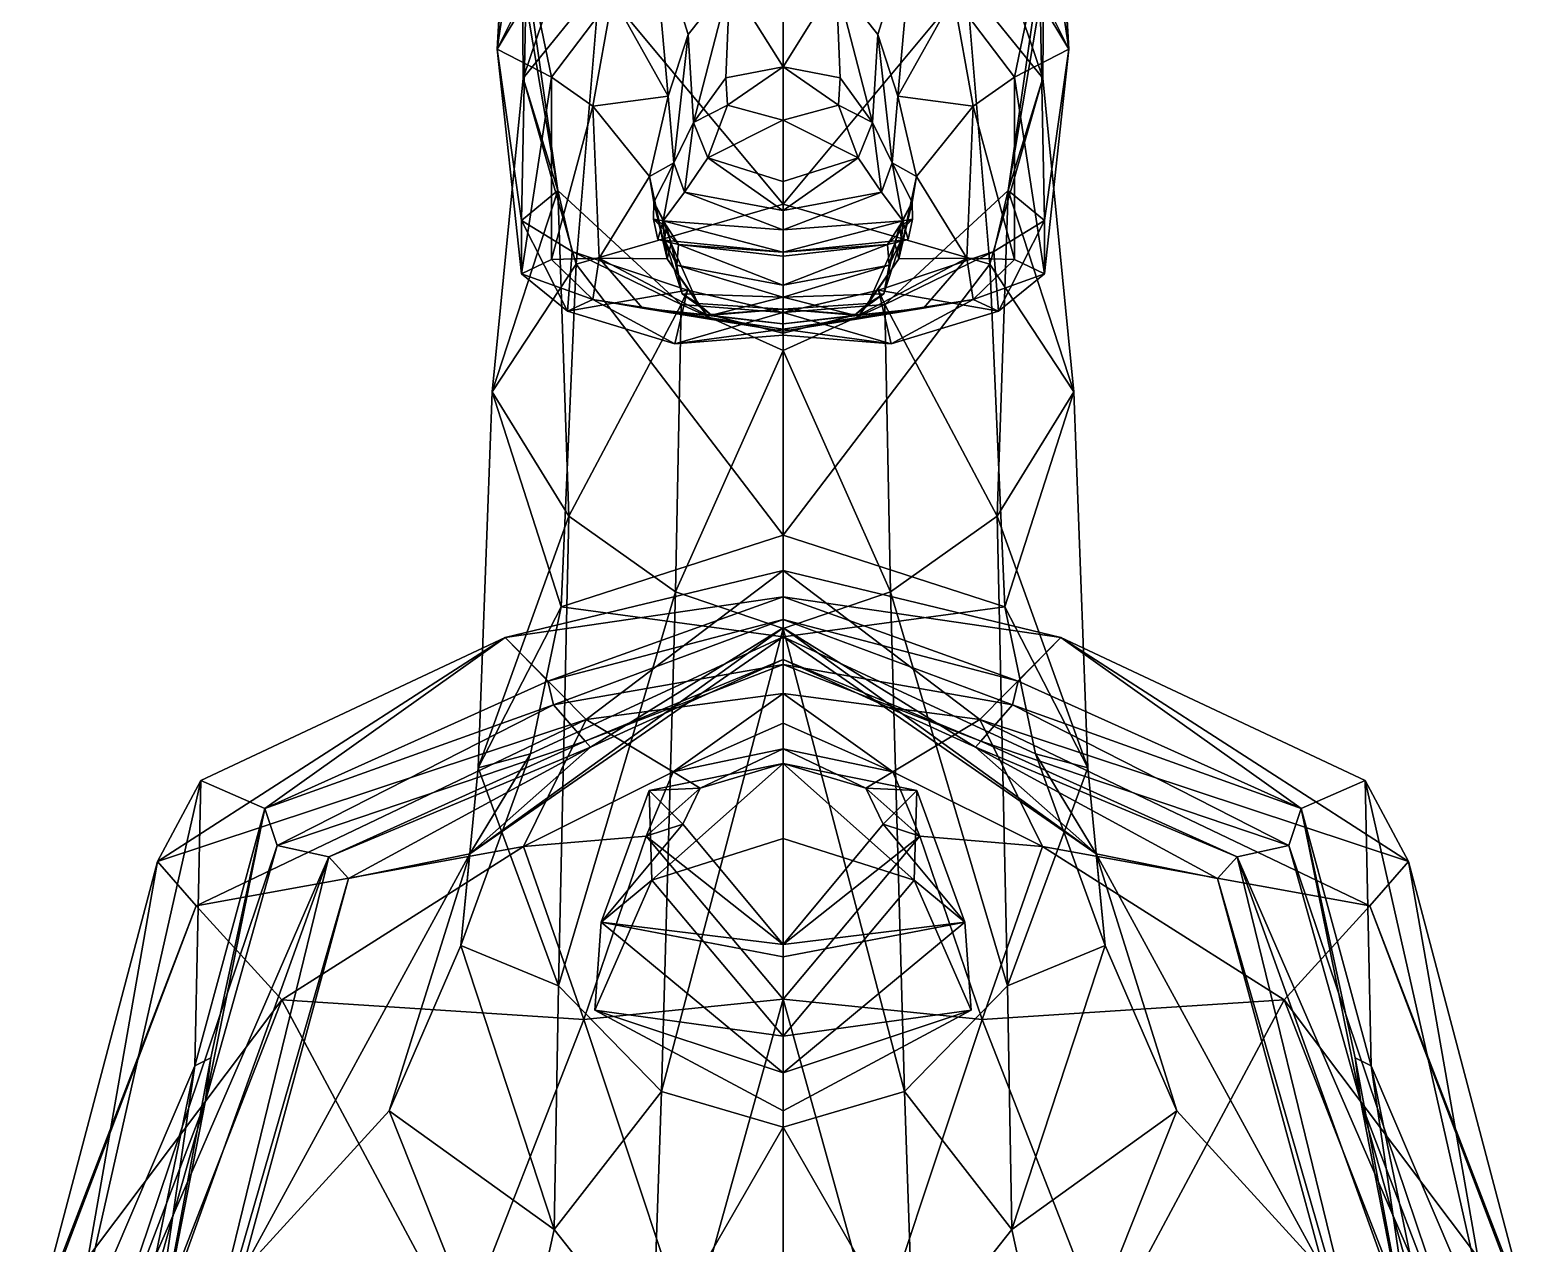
# Model space of a CAD drawing. Header units: centimetres. Extents: x -1.18 to 1.18, y 0 to 6.83.
# Drawn here: x -0.895 to 0.895, y 3.415 to 4.857 of the extents above; entities that cross this region are included whole.
import ezdxf

# ---------------------------------------------------------------- set-up
doc = ezdxf.new("R2010")
doc.units = ezdxf.units.CM
doc.header["$MEASUREMENT"] = 0

msp = doc.modelspace()

# ---------------------------------------------------------------- meshes
at = {"color": 251, "true_color": 0x666666}
mesh = msp.add_polyface(dxfattribs=at)
corners = [(-0.2752, 4.5846, 3.1889), (-0.3107, 4.5677, 2.9935), (-0.2749, 4.8011, 3.195), (-0.3398, 4.8347, 3.0118), (-0.0892, 4.7056, 3.8499), (-0.1062, 4.7472, 3.7546), (-0.0661, 4.7679, 3.8434), (-0.0679, 4.8004, 3.8148), (0, 5.0258, 2.2314), (-0.2181, 4.912, 2.3026), (0, 4.6503, 2.0248), (-0.2457, 4.579, 2.1135), (-0.3086, 4.7999, 2.5149), (-0.2674, 4.6664, 2.6465), (-0.3456, 4.4273, 2.319), (-0.2989, 4.9164, 3.1244), (-0.2026, 4.8973, 3.286), (-0.3057, 4.8913, 2.7773), (-0.3107, 4.6309, 2.7835), (-0.1171, 4.6648, 3.8193), (-0.0001, 4.6429, 3.8924), (-0.0001, 4.6774, 3.9106), (-0.1534, 4.6528, 3.6504), (-0.1298, 4.6994, 3.713), (-0.1424, 4.6306, 3.8032), (-0.2261, 4.7666, 3.3366), (-0.1552, 4.9871, 3.3375), (-0.1366, 4.7785, 3.5243), (-0.1125, 4.8518, 3.554), (-0.063, 4.9146, 3.5737), (-0.2184, 4.5862, 3.3041), (-0.2505, 4.5941, 2.7686), (-0.3099, 4.9629, 2.6738), (-0.2068, 5.1006, 2.4952), (-0.1586, 4.6832, 3.5407), (-0.0001, 4.6197, 3.8771), (0, 4.8137, 3.8216), (-0.0001, 4.9318, 3.5796), (-0.0001, 4.7501, 3.9011), (-0.1489, 4.6084, 3.796), (-0.1538, 4.6324, 3.6657), (-0.1385, 4.6245, 3.6523), (-0.1433, 4.6338, 3.6326), (-0.1409, 4.6085, 3.647), (-0.1433, 4.6338, 3.6326), (-0.1385, 4.6245, 3.6523), (-0.1376, 4.5854, 3.5152), (-0.312, 5.022, 2.7871), (-0.2886, 4.9432, 3.1596), (-0.211, 4.9887, 3.2343), (-0.3223, 4.9983, 3.0756), (-0.33, 5.0023, 2.9785), (-0.329, 4.9889, 3.0385)]
mesh.append_faces([[corners[k] for k in face] for face in [(0, 1, 2), (2, 1, 3), (4, 5, 6), (6, 5, 7), (8, 9, 10), (10, 9, 11), (9, 12, 11), (12, 13, 14), (3, 15, 2), (2, 15, 16), (17, 3, 18), (18, 3, 1), (19, 4, 20), (20, 4, 21), (22, 23, 24), (24, 23, 19), (23, 5, 19), (19, 5, 4), (16, 25, 2), (16, 26, 27), (27, 26, 28), (28, 26, 29), (30, 0, 25), (25, 0, 2), (17, 18, 13), (13, 18, 31), (12, 32, 13), (9, 33, 12), (12, 33, 32), (25, 34, 30), (24, 19, 35), (35, 19, 20), (22, 34, 23), (23, 34, 27), (5, 23, 28), (28, 23, 27), (28, 29, 5), (5, 29, 7), (7, 29, 36), (36, 29, 37), (38, 6, 36), (36, 6, 7), (21, 4, 38), (38, 4, 6), (39, 40, 24), (24, 40, 22), (40, 41, 22), (22, 41, 42), (43, 44, 45), (34, 22, 46), (22, 44, 46), (34, 25, 27), (27, 25, 16), (47, 3, 17), (32, 17, 13), (48, 49, 15), (15, 49, 16), (15, 50, 48), (51, 52, 3), (3, 52, 15), (47, 51, 3)]], dxfattribs={"color": 251})
mesh = msp.add_polyface(dxfattribs=at)
corners = [(0.2752, 4.5846, 3.1889), (0.3107, 4.5677, 2.9935), (0.2749, 4.8011, 3.195), (0.3398, 4.8347, 3.0118), (0.0892, 4.7056, 3.8499), (0.1062, 4.7472, 3.7546), (0.0661, 4.7679, 3.8434), (0.0679, 4.8004, 3.8148), (0, 5.0258, 2.2314), (0.2181, 4.912, 2.3026), (0, 4.6503, 2.0248), (0.2457, 4.579, 2.1135), (0.3086, 4.7999, 2.5149), (0.2674, 4.6664, 2.6465), (0.3456, 4.4273, 2.319), (0.2989, 4.9164, 3.1244), (0.2026, 4.8973, 3.286), (0.3057, 4.8913, 2.7773), (0.3107, 4.6309, 2.7835), (0.1171, 4.6648, 3.8193), (0.0001, 4.6429, 3.8924), (0.0001, 4.6774, 3.9106), (0.1534, 4.6528, 3.6504), (0.1298, 4.6994, 3.713), (0.1424, 4.6306, 3.8032), (0.2261, 4.7666, 3.3366), (0.1552, 4.9871, 3.3375), (0.1366, 4.7785, 3.5243), (0.1125, 4.8518, 3.554), (0.063, 4.9146, 3.5737), (0.2184, 4.5862, 3.3041), (0.2505, 4.5941, 2.7686), (0.3099, 4.9629, 2.6738), (0.2068, 5.1006, 2.4952), (0.1586, 4.6832, 3.5407), (0.0001, 4.6197, 3.8771), (0, 4.8137, 3.8216), (0.0001, 4.9318, 3.5796), (0.0001, 4.7501, 3.9011), (0.1489, 4.6084, 3.796), (0.1538, 4.6324, 3.6657), (0.1385, 4.6245, 3.6523), (0.1433, 4.6338, 3.6326), (0.1409, 4.6085, 3.647), (0.1433, 4.6338, 3.6326), (0.1385, 4.6245, 3.6523), (0.1376, 4.5854, 3.5152), (0.312, 5.022, 2.7871), (0.2886, 4.9432, 3.1596), (0.211, 4.9887, 3.2343), (0.3223, 4.9983, 3.0756), (0.33, 5.0023, 2.9785), (0.329, 4.9889, 3.0385)]
mesh.append_faces([[corners[k] for k in face] for face in [(0, 1, 2), (2, 1, 3), (4, 5, 6), (6, 5, 7), (8, 9, 10), (10, 9, 11), (9, 12, 11), (12, 13, 14), (3, 15, 2), (2, 15, 16), (17, 3, 18), (18, 3, 1), (19, 4, 20), (20, 4, 21), (22, 23, 24), (24, 23, 19), (23, 5, 19), (19, 5, 4), (16, 25, 2), (16, 26, 27), (27, 26, 28), (28, 26, 29), (30, 0, 25), (25, 0, 2), (17, 18, 13), (13, 18, 31), (12, 32, 13), (9, 33, 12), (12, 33, 32), (25, 34, 30), (24, 19, 35), (35, 19, 20), (22, 34, 23), (23, 34, 27), (5, 23, 28), (28, 23, 27), (28, 29, 5), (5, 29, 7), (7, 29, 36), (36, 29, 37), (38, 6, 36), (36, 6, 7), (21, 4, 38), (38, 4, 6), (39, 40, 24), (24, 40, 22), (40, 41, 22), (22, 41, 42), (43, 44, 45), (34, 22, 46), (22, 44, 46), (34, 25, 27), (27, 25, 16), (47, 3, 17), (32, 17, 13), (48, 49, 15), (15, 49, 16), (15, 50, 48), (51, 52, 3), (3, 52, 15), (47, 51, 3)]], dxfattribs={"color": 251})
mesh = msp.add_polyface(dxfattribs=at)
corners = [(-0.0001, 4.5887, 3.8529), (-0.1241, 4.6025, 3.7917), (-0.0001, 4.5935, 3.8696), (-0.1489, 4.6084, 3.796), (-0.0001, 4.4948, 3.0237), (-0.1286, 4.4843, 2.9998), (-0.0001, 4.5018, 3.1687), (-0.1011, 4.5323, 3.645), (-0.0848, 4.5184, 3.7385), (-0.0001, 4.5256, 3.6352), (-0.0001, 4.4969, 3.7612), (-0.1385, 4.6245, 3.6523), (-0.1538, 4.6324, 3.6657), (-0.0002, 4.5217, 2.7792), (-0.1135, 4.5481, 2.7615), (-0.2457, 4.579, 2.1135), (-0.3086, 4.7999, 2.5149), (-0.3456, 4.4273, 2.319), (-0.2674, 4.6664, 2.6465), (-0.2545, 4.2796, 2.485), (-0.1209, 4.5311, 2.7178), (0, 4.4764, 2.7237), (-0.1278, 4.1897, 2.5966), (0, 4.146, 2.6501), (-0.1328, 4.6036, 3.6223), (-0.1409, 4.6085, 3.647), (-0.12, 4.5438, 3.7395), (-0.1262, 4.5778, 3.7749), (-0.0001, 4.5397, 3.8152), (-0.0001, 4.5542, 3.8382), (-0.1385, 4.6245, 3.6523), (-0.1241, 4.6025, 3.7917), (-0.0001, 4.5887, 3.8529), (-0.0001, 4.4994, 3.238), (-0.1669, 4.5269, 3.2845), (-0.0001, 4.5081, 3.48), (-0.091, 4.5189, 3.48), (-0.2259, 4.537, 3.1717), (-0.2505, 4.5941, 2.7686), (-0.3107, 4.6309, 2.7835), (-0.2559, 4.5234, 2.9812), (-0.3107, 4.5677, 2.9935), (-0.2752, 4.5846, 3.1889), (-0.2184, 4.5862, 3.3041), (-0.1586, 4.6832, 3.5407), (-0.1376, 4.5854, 3.5152), (-0.1424, 4.6306, 3.8032), (-0.0001, 4.6197, 3.8771), (-0.1433, 4.6338, 3.6326), (0, 4.6503, 2.0248), (0, 4.2571, 1.7514), (-0.2637, 4.1719, 1.8371), (-0.3621, 3.9807, 2.056)]
mesh.append_faces([[corners[k] for k in face] for face in [(0, 1, 2), (2, 1, 3), (4, 5, 6), (7, 8, 9), (9, 8, 10), (11, 12, 1), (1, 12, 3), (4, 13, 5), (5, 13, 14), (15, 16, 17), (17, 18, 19), (20, 21, 22), (22, 21, 23), (21, 20, 13), (13, 20, 14), (24, 25, 26), (26, 25, 27), (26, 27, 28), (28, 27, 29), (25, 30, 27), (27, 30, 31), (27, 31, 29), (29, 31, 32), (24, 26, 7), (7, 26, 8), (10, 8, 28), (28, 8, 26), (33, 34, 35), (35, 34, 36), (37, 34, 6), (6, 34, 33), (38, 39, 40), (40, 39, 41), (40, 41, 37), (37, 41, 42), (34, 37, 43), (43, 37, 42), (43, 44, 45), (35, 36, 9), (9, 36, 7), (36, 45, 7), (7, 45, 24), (45, 36, 43), (43, 36, 34), (3, 46, 2), (2, 46, 47), (24, 48, 25), (24, 45, 48), (40, 37, 5), (5, 37, 6), (38, 40, 14), (14, 40, 5), (18, 38, 20), (20, 38, 14), (18, 20, 19), (19, 20, 22), (49, 15, 50), (50, 15, 51), (52, 51, 17), (17, 51, 15), (19, 52, 17)]], dxfattribs={"color": 251})
mesh = msp.add_polyface(dxfattribs=at)
corners = [(0.0001, 4.5887, 3.8529), (0.1241, 4.6025, 3.7917), (0.0001, 4.5935, 3.8696), (0.1489, 4.6084, 3.796), (0.0001, 4.4948, 3.0237), (0.1286, 4.4843, 2.9998), (0.0001, 4.5018, 3.1687), (0.1011, 4.5323, 3.645), (0.0848, 4.5184, 3.7385), (0.0001, 4.5256, 3.6352), (0.0001, 4.4969, 3.7612), (0.1385, 4.6245, 3.6523), (0.1538, 4.6324, 3.6657), (0.0002, 4.5217, 2.7792), (0.1135, 4.5481, 2.7615), (0.2457, 4.579, 2.1135), (0.3086, 4.7999, 2.5149), (0.3456, 4.4273, 2.319), (0.2674, 4.6664, 2.6465), (0.2545, 4.2796, 2.485), (0.1209, 4.5311, 2.7178), (0, 4.4764, 2.7237), (0.1278, 4.1897, 2.5966), (0, 4.146, 2.6501), (0.1328, 4.6036, 3.6223), (0.1409, 4.6085, 3.647), (0.12, 4.5438, 3.7395), (0.1262, 4.5778, 3.7749), (0.0001, 4.5397, 3.8152), (0.0001, 4.5542, 3.8382), (0.1385, 4.6245, 3.6523), (0.1241, 4.6025, 3.7917), (0.0001, 4.5887, 3.8529), (0.0001, 4.4994, 3.238), (0.1669, 4.5269, 3.2845), (0.0001, 4.5081, 3.48), (0.091, 4.5189, 3.48), (0.2259, 4.537, 3.1717), (0.2505, 4.5941, 2.7686), (0.3107, 4.6309, 2.7835), (0.2559, 4.5234, 2.9812), (0.3107, 4.5677, 2.9935), (0.2752, 4.5846, 3.1889), (0.2184, 4.5862, 3.3041), (0.1586, 4.6832, 3.5407), (0.1376, 4.5854, 3.5152), (0.1424, 4.6306, 3.8032), (0.0001, 4.6197, 3.8771), (0.1433, 4.6338, 3.6326), (0, 4.6503, 2.0248), (0, 4.2571, 1.7514), (0.2637, 4.1719, 1.8371), (0.3621, 3.9807, 2.056)]
mesh.append_faces([[corners[k] for k in face] for face in [(0, 1, 2), (2, 1, 3), (4, 5, 6), (7, 8, 9), (9, 8, 10), (11, 12, 1), (1, 12, 3), (4, 13, 5), (5, 13, 14), (15, 16, 17), (17, 18, 19), (20, 21, 22), (22, 21, 23), (21, 20, 13), (13, 20, 14), (24, 25, 26), (26, 25, 27), (26, 27, 28), (28, 27, 29), (25, 30, 27), (27, 30, 31), (27, 31, 29), (29, 31, 32), (24, 26, 7), (7, 26, 8), (10, 8, 28), (28, 8, 26), (33, 34, 35), (35, 34, 36), (37, 34, 6), (6, 34, 33), (38, 39, 40), (40, 39, 41), (40, 41, 37), (37, 41, 42), (34, 37, 43), (43, 37, 42), (43, 44, 45), (35, 36, 9), (9, 36, 7), (36, 45, 7), (7, 45, 24), (45, 36, 43), (43, 36, 34), (3, 46, 2), (2, 46, 47), (24, 48, 25), (24, 45, 48), (40, 37, 5), (5, 37, 6), (38, 40, 14), (14, 40, 5), (18, 38, 20), (20, 38, 14), (18, 20, 19), (19, 20, 22), (49, 15, 50), (50, 15, 51), (52, 51, 17), (17, 51, 15), (19, 52, 17)]], dxfattribs={"color": 251})
mesh = msp.add_polyface(dxfattribs=at)
corners = [(0, 4.147, 1.2964), (0, 4.1363, 1.5671), (-0.3722, 3.8785, 1.5151), (-0.3002, 3.9973, 1.6573), (0, 4.1092, 1.0265), (-0.2286, 4.0051, 1.1026), (0, 4.1836, -0.5877), (0, 4.1567, -0.385), (-0.2793, 4.0837, -0.5897), (-0.2728, 4.0553, -0.3813), (-0.3827, 3.7694, 1.8727), (0, 4.0688, -1.5196), (0, 4.2149, -0.9611), (-0.2339, 4.0378, -1.4561), (-0.3301, 4.1353, -0.9307), (-0.2637, 4.1719, 1.8371), (-0.3621, 3.9807, 2.056), (0, 4.2571, 1.7514), (0, 4.1032, 0.337), (-0.2351, 4.0123, 0.3627), (0, 3.8967, -2.3406), (-0.1559, 3.8472, -2.3062), (0, 3.6619, -2.4771), (-0.2666, 3.7215, 2.2835), (-0.6865, 3.5831, -0.5179), (-0.6157, 3.9322, -0.5926), (-0.6009, 3.8884, -0.3296), (-0.6916, 3.9657, -0.8909), (-0.6987, 3.6264, -0.7546), (-0.1627, 3.8993, -1.7812), (-0.3083, 3.887, -1.7067), (-0.2365, 3.6816, -1.9657), (-0.2339, 4.0378, -1.4561), (-0.1304, 3.9757, -1.684), (-0.2545, 4.2796, 2.485), (-0.1443, 3.5959, 2.4143), (-0.1278, 4.1897, 2.5966), (0, 4.146, 2.6501), (-0.119, 3.9138, -1.8117), (0, 3.7706, -1.9158), (0, 3.7056, -1.9755), (-0.1592, 3.9536, -2.0414), (0, 3.9856, -2.0554), (0, 4.0031, -1.6498), (-0.0983, 3.9564, -1.7548), (-0.216, 3.797, -2.0365), (-0.5164, 3.8491, 1.2253), (-0.2286, 4.0051, 1.1026), (-0.2351, 4.0123, 0.3627), (-0.5397, 3.8749, 0.405), (-0.2728, 4.0553, -0.3813), (-0.2793, 4.0837, -0.5897), (-0.3301, 4.1353, -0.9307), (-0.2339, 4.0378, -1.4561), (-0.7433, 3.8692, -1.3177), (-0.3083, 3.887, -1.7067), (-0.6974, 3.8166, -1.5076), (-0.5955, 3.7048, -1.7171), (-0.0983, 3.9564, -1.7548), (-0.1592, 3.9536, -2.0414), (-0.1559, 3.8472, -2.3062), (-0.1304, 3.9757, -1.684), (0, 4.0335, -1.5895), (-0.1304, 3.9757, -1.684), (0, 4.0335, -1.5895), (-0.1304, 3.9757, -1.684)]
mesh.append_faces([[corners[k] for k in face] for face in [(0, 1, 2), (2, 1, 3), (4, 0, 5), (5, 0, 2), (6, 7, 8), (8, 7, 9), (10, 2, 3), (11, 12, 13), (13, 12, 14), (15, 16, 3), (3, 16, 10), (17, 15, 1), (1, 15, 3), (18, 4, 19), (19, 4, 5), (20, 21, 22), (23, 10, 16), (12, 6, 14), (14, 6, 8), (24, 25, 26), (27, 25, 28), (7, 18, 9), (9, 18, 19), (29, 30, 31), (32, 30, 33), (33, 30, 29), (23, 16, 34), (35, 23, 36), (36, 23, 34), (37, 35, 36), (38, 29, 39), (39, 29, 40), (41, 21, 42), (42, 21, 20), (43, 44, 42), (42, 44, 41), (45, 38, 39), (46, 47, 2), (48, 47, 49), (49, 47, 46), (50, 48, 26), (26, 48, 49), (51, 50, 25), (25, 50, 26), (51, 25, 52), (52, 25, 27), (53, 52, 54), (54, 52, 27), (55, 53, 56), (56, 53, 54), (57, 55, 56), (58, 38, 59), (59, 38, 45), (59, 45, 60), (13, 61, 11), (11, 61, 62), (63, 29, 58), (58, 29, 38), (64, 65, 43), (43, 65, 44)]], dxfattribs={"color": 251})
mesh = msp.add_polyface(dxfattribs=at)
corners = [(0, 4.147, 1.2964), (0, 4.1363, 1.5671), (0.3722, 3.8785, 1.5151), (0.3002, 3.9973, 1.6573), (0, 4.1092, 1.0265), (0.2286, 4.0051, 1.1026), (0, 4.1836, -0.5877), (0, 4.1567, -0.385), (0.2793, 4.0837, -0.5897), (0.2728, 4.0553, -0.3813), (0.3827, 3.7694, 1.8727), (0, 4.0688, -1.5196), (0, 4.2149, -0.9611), (0.2339, 4.0378, -1.4561), (0.3301, 4.1353, -0.9307), (0.2637, 4.1719, 1.8371), (0.3621, 3.9807, 2.056), (0, 4.2571, 1.7514), (0, 4.1032, 0.337), (0.2351, 4.0123, 0.3627), (0, 3.8967, -2.3406), (0.1559, 3.8472, -2.3062), (0, 3.6619, -2.4771), (0.2666, 3.7215, 2.2835), (0.6865, 3.5831, -0.5179), (0.6157, 3.9322, -0.5926), (0.6009, 3.8884, -0.3296), (0.6916, 3.9657, -0.8909), (0.6987, 3.6264, -0.7546), (0.1627, 3.8993, -1.7812), (0.3083, 3.887, -1.7067), (0.2365, 3.6816, -1.9657), (0.2339, 4.0378, -1.4561), (0.1304, 3.9757, -1.684), (0.2545, 4.2796, 2.485), (0.1443, 3.5959, 2.4143), (0.1278, 4.1897, 2.5966), (0, 4.146, 2.6501), (0.119, 3.9138, -1.8117), (0, 3.7706, -1.9158), (0, 3.7056, -1.9755), (0.1592, 3.9536, -2.0414), (0, 3.9856, -2.0554), (0, 4.0031, -1.6498), (0.0983, 3.9564, -1.7548), (0.216, 3.797, -2.0365), (0.5164, 3.8491, 1.2253), (0.2286, 4.0051, 1.1026), (0.2351, 4.0123, 0.3627), (0.5397, 3.8749, 0.405), (0.2728, 4.0553, -0.3813), (0.2793, 4.0837, -0.5897), (0.3301, 4.1353, -0.9307), (0.2339, 4.0378, -1.4561), (0.7433, 3.8692, -1.3177), (0.3083, 3.887, -1.7067), (0.6974, 3.8166, -1.5076), (0.5955, 3.7048, -1.7171), (0.0983, 3.9564, -1.7548), (0.1592, 3.9536, -2.0414), (0.1559, 3.8472, -2.3062), (0.2237, 3.6927, -2.2913), (0.1304, 3.9757, -1.684), (0, 4.0335, -1.5895), (0.1304, 3.9757, -1.684), (0, 4.0335, -1.5895), (0.1304, 3.9757, -1.684)]
mesh.append_faces([[corners[k] for k in face] for face in [(0, 1, 2), (2, 1, 3), (4, 0, 5), (5, 0, 2), (6, 7, 8), (8, 7, 9), (10, 2, 3), (11, 12, 13), (13, 12, 14), (15, 16, 3), (3, 16, 10), (17, 15, 1), (1, 15, 3), (18, 4, 19), (19, 4, 5), (20, 21, 22), (23, 10, 16), (12, 6, 14), (14, 6, 8), (24, 25, 26), (27, 25, 28), (7, 18, 9), (9, 18, 19), (29, 30, 31), (32, 30, 33), (33, 30, 29), (23, 16, 34), (35, 23, 36), (36, 23, 34), (37, 35, 36), (38, 29, 39), (39, 29, 40), (41, 21, 42), (42, 21, 20), (43, 44, 42), (42, 44, 41), (45, 38, 39), (46, 47, 2), (48, 47, 49), (49, 47, 46), (50, 48, 26), (26, 48, 49), (51, 50, 25), (25, 50, 26), (51, 25, 52), (52, 25, 27), (53, 52, 54), (54, 52, 27), (55, 53, 56), (56, 53, 54), (57, 55, 56), (58, 38, 59), (59, 38, 45), (59, 45, 60), (60, 45, 61), (13, 62, 11), (11, 62, 63), (64, 29, 58), (58, 29, 38), (65, 66, 43), (43, 66, 44)]], dxfattribs={"color": 251})
mesh = msp.add_polyface(dxfattribs=at)
corners = [(-0.272, 3.4318, 2.103), (-0.1551, 3.2843, 2.2366), (-0.3217, 3.2056, 1.9636), (-0.15, 3.0437, 2.0326), (-0.68, 3.6361, -0.609), (-0.6865, 3.5831, -0.5179), (-0.7607, 3.2046, -0.7307), (-0.794, 3.2038, -0.5374), (-0.4678, 3.5731, 1.7311), (-0.3722, 3.8785, 1.5151), (-0.3827, 3.7694, 1.8727), (-0.7836, 3.2148, -0.838), (-0.6987, 3.6264, -0.7546), (0, 3.2125, 2.2598), (0, 3.5537, 2.4586), (-0.1443, 3.5959, 2.4143), (-0.7885, 3.1834, 0.4106), (-0.5397, 3.8749, 0.405), (-0.71, 3.1777, 1.0012), (-0.5164, 3.8491, 1.2253), (-0.3826, 3.3077, -2.1381), (-0.7519, 3.3027, -1.801), (-0.4645, 2.9177, -2.1369), (-0.1113, 3.3045, -2.1916), (0, 3.3298, -2.1948), (0, 3.7056, -1.9755), (-0.2666, 3.7215, 2.2835), (-0.7599, 3.1338, 1.2863), (-0.6435, 3.381, 1.6145), (-0.4682, 2.9762, 2.0137), (-0.7658, 3.0354, 1.6008), (0, 2.7588, -1.9978), (-0.2365, 3.6816, -1.9657), (-0.8914, 3.3116, -1.5165), (-0.815, 2.9148, -1.8159), (-0.6157, 3.9322, -0.5926), (-0.6009, 3.8884, -0.3296), (-0.8337, 3.1974, -0.1966), (-0.6916, 3.9657, -0.8909), (-0.8461, 3.2818, -1.0112), (-0.8602, 3.003, -0.9945), (-0.5955, 3.7048, -1.7171), (-0.6974, 3.8166, -1.5076), (-0.8945, 3.2967, -1.2731), (-0.7433, 3.8692, -1.3177), (-0.8849, 2.8719, -1.4651), (0, 4.146, 2.6501), (0, 3.5728, -2.5189), (-0.2237, 3.6927, -2.2913), (0, 3.6182, -2.2915), (-0.1627, 3.8993, -1.7812), (-0.216, 3.797, -2.0365), (0, 3.7559, -1.9613), (0, 3.7706, -1.9158), (-0.3083, 3.887, -1.7067), (-0.1559, 3.8472, -2.3062), (0, 3.6619, -2.4771)]
mesh.append_faces([[corners[k] for k in face] for face in [(0, 1, 2), (2, 1, 3), (4, 5, 6), (6, 5, 7), (8, 9, 10), (11, 12, 6), (6, 12, 4), (13, 1, 14), (14, 1, 15), (16, 17, 18), (18, 17, 19), (20, 21, 22), (23, 24, 25), (20, 22, 23), (0, 10, 26), (10, 0, 8), (8, 0, 2), (27, 18, 28), (28, 18, 19), (19, 9, 28), (28, 9, 8), (28, 29, 30), (29, 28, 2), (2, 28, 8), (24, 23, 31), (13, 3, 1), (20, 23, 32), (32, 23, 25), (21, 33, 34), (4, 35, 5), (12, 35, 4), (36, 37, 5), (5, 37, 7), (38, 12, 39), (39, 12, 11), (11, 40, 39), (16, 37, 17), (17, 37, 36), (32, 41, 20), (20, 41, 21), (21, 41, 33), (33, 41, 42), (43, 44, 39), (39, 44, 38), (40, 43, 39), (33, 43, 45), (44, 43, 42), (42, 43, 33), (30, 27, 28), (1, 0, 15), (15, 0, 26), (14, 15, 46), (47, 48, 49), (25, 50, 32), (48, 51, 49), (49, 51, 52), (52, 51, 53), (32, 54, 41), (55, 51, 48), (55, 48, 56), (56, 48, 47)]], dxfattribs={"color": 251})
mesh = msp.add_polyface(dxfattribs=at)
corners = [(0.272, 3.4318, 2.103), (0.1551, 3.2843, 2.2366), (0.3217, 3.2056, 1.9636), (0.15, 3.0437, 2.0326), (0.68, 3.6361, -0.609), (0.6865, 3.5831, -0.5179), (0.7607, 3.2046, -0.7307), (0.794, 3.2038, -0.5374), (0.4678, 3.5731, 1.7311), (0.3722, 3.8785, 1.5151), (0.3827, 3.7694, 1.8727), (0.7836, 3.2148, -0.838), (0.6987, 3.6264, -0.7546), (0, 3.2125, 2.2598), (0, 3.5537, 2.4586), (0.1443, 3.5959, 2.4143), (0.7885, 3.1834, 0.4106), (0.5397, 3.8749, 0.405), (0.71, 3.1777, 1.0012), (0.5164, 3.8491, 1.2253), (0.3826, 3.3077, -2.1381), (0.7519, 3.3027, -1.801), (0.4645, 2.9177, -2.1369), (0.1113, 3.3045, -2.1916), (0, 3.3298, -2.1948), (0, 3.7056, -1.9755), (0.2666, 3.7215, 2.2835), (0.7599, 3.1338, 1.2863), (0.6435, 3.381, 1.6145), (0.4682, 2.9762, 2.0137), (0.7658, 3.0354, 1.6008), (0, 2.7588, -1.9978), (0.2365, 3.6816, -1.9657), (0.8914, 3.3116, -1.5165), (0.815, 2.9148, -1.8159), (0.6157, 3.9322, -0.5926), (0.6009, 3.8884, -0.3296), (0.8337, 3.1974, -0.1966), (0.6916, 3.9657, -0.8909), (0.8461, 3.2818, -1.0112), (0.8602, 3.003, -0.9945), (0.5955, 3.7048, -1.7171), (0.6974, 3.8166, -1.5076), (0.8945, 3.2967, -1.2731), (0.7433, 3.8692, -1.3177), (0.8849, 2.8719, -1.4651), (0.7851, 2.9731, -0.8266), (0, 4.146, 2.6501), (0, 3.5728, -2.5189), (0.2237, 3.6927, -2.2913), (0, 3.6182, -2.2915), (0.1627, 3.8993, -1.7812), (0.216, 3.797, -2.0365), (0, 3.7559, -1.9613), (0, 3.7706, -1.9158), (0.3083, 3.887, -1.7067), (0.1559, 3.8472, -2.3062), (0, 3.6619, -2.4771)]
mesh.append_faces([[corners[k] for k in face] for face in [(0, 1, 2), (2, 1, 3), (4, 5, 6), (6, 5, 7), (8, 9, 10), (11, 12, 6), (6, 12, 4), (13, 1, 14), (14, 1, 15), (16, 17, 18), (18, 17, 19), (20, 21, 22), (23, 24, 25), (20, 22, 23), (0, 10, 26), (10, 0, 8), (8, 0, 2), (27, 18, 28), (28, 18, 19), (19, 9, 28), (28, 9, 8), (28, 29, 30), (29, 28, 2), (2, 28, 8), (24, 23, 31), (13, 3, 1), (20, 23, 32), (32, 23, 25), (21, 33, 34), (4, 35, 5), (12, 35, 4), (36, 37, 5), (5, 37, 7), (38, 12, 39), (39, 12, 11), (11, 40, 39), (16, 37, 17), (17, 37, 36), (32, 41, 20), (20, 41, 21), (21, 41, 33), (33, 41, 42), (43, 44, 39), (39, 44, 38), (40, 43, 39), (33, 43, 45), (44, 43, 42), (42, 43, 33), (11, 6, 46), (30, 27, 28), (1, 0, 15), (15, 0, 26), (14, 15, 47), (48, 49, 50), (25, 51, 32), (49, 52, 50), (50, 52, 53), (53, 52, 54), (32, 55, 41), (56, 49, 57), (57, 49, 48)]], dxfattribs={"color": 251})

doc.saveas('drawing.dxf')
